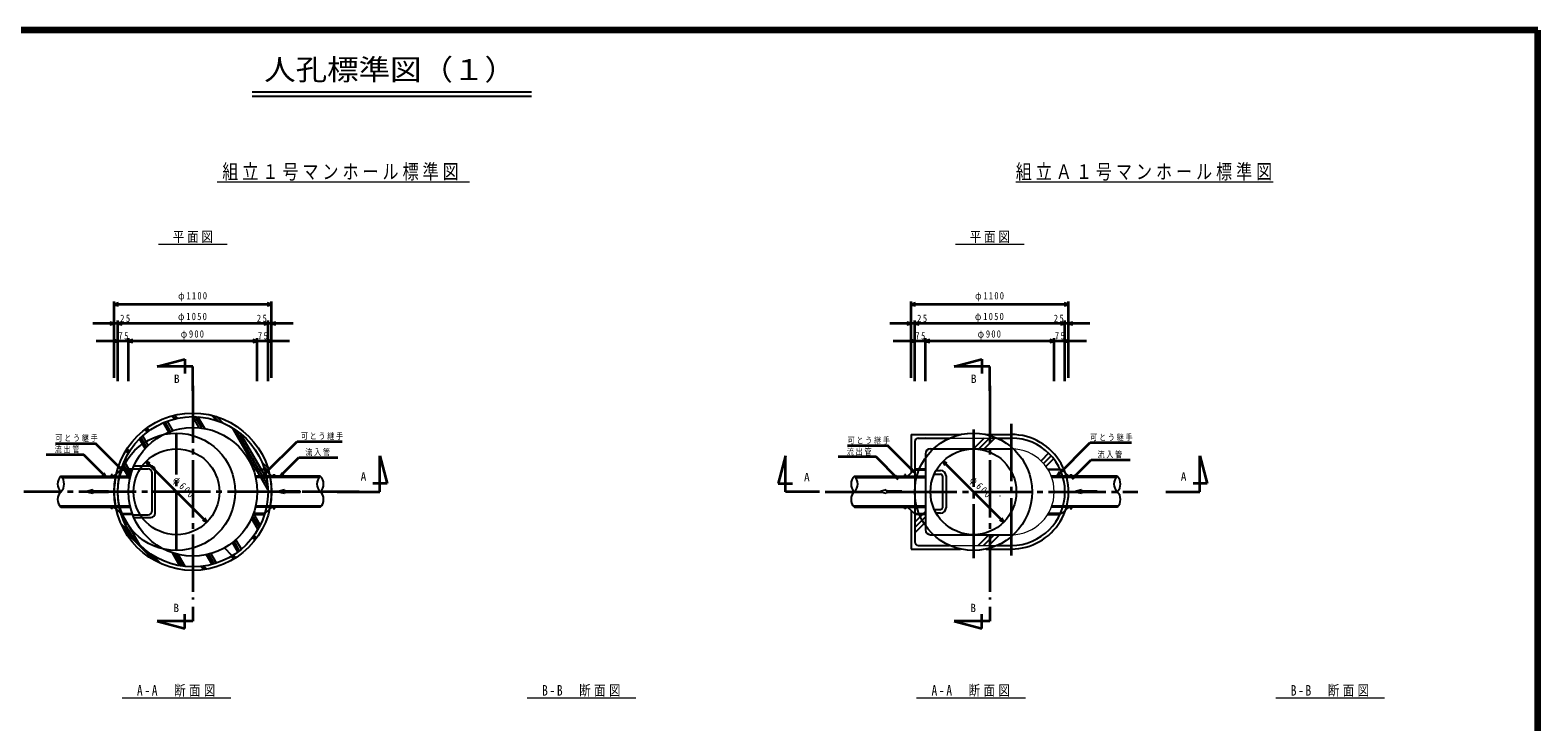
# Model space of a CAD drawing. Units: millimetres on the paper, scale 1:20. Extents: x 20 to 821, y 20 to 574.
# Drawn here: x 294 to 821, y 332 to 574 of the extents above; entities that cross this region are included whole.
import ezdxf
from ezdxf.enums import TextEntityAlignment as Align

# ---------------------------------------------------------------- set-up
doc = ezdxf.new("R2010")
doc.units = ezdxf.units.MM
doc.linetypes.add('USER1', pattern=[26, 20, -2, 2, -2])
for name, color, linetype, lineweight in [('中心線', 8, 'USER1', 35), ('寸法線・引出線', 7, 'Continuous', 35), ('断面', 7, 'Continuous', 35), ('枠', 7, 'Continuous', 30), ('構造図', 7, 'Continuous', 25), ('表題', 7, 'Continuous', 18)]:
    doc.layers.add(name, color=color, linetype=linetype, lineweight=lineweight)
doc.styles.add('ＭＳ ゴシック', font='')
doc.styles.get('ＭＳ ゴシック').set_extended_font_data('MS Gothic')

msp = doc.modelspace()

# ---------------------------------------------------------------- linework, layer by layer
at = {"layer": '中心線'}
for p, q in [((350.981, 449.767), (350.981, 375.058)), ((629.488, 449.767), (629.488, 375.058)), ((345.231, 392.73), (345.231, 432.73)), ((623.738, 434.426), (623.738, 389.556)), ((636.988, 436.48), (636.988, 388.98)), ((409.119, 412.73), (291.932, 412.73)), ((571.988, 412.73), (681.238, 412.73))]:
    msp.add_line(p, q, dxfattribs=at)
at = {"layer": '寸法線・引出線'}
for p, q in [((323.481, 452.513), (323.481, 479.185)), ((324.981, 478.585), (323.481, 478.185)), ((378.481, 478.185), (323.481, 478.185)), ((323.481, 478.185), (324.981, 477.785)), ((378.481, 478.185), (376.981, 478.585)), ((376.981, 477.785), (378.481, 478.185)), ((378.481, 452.513), (378.481, 479.185)), ((601.988, 452.513), (601.988, 479.185)), ((603.488, 478.585), (601.988, 478.185)), ((656.988, 478.185), (601.988, 478.185)), ((601.988, 478.185), (603.488, 477.785)), ((656.988, 478.185), (655.488, 478.585)), ((655.488, 477.785), (656.988, 478.185)), ((656.988, 452.513), (656.988, 479.185)), ((385.981, 471.513), (315.981, 471.513)), ((323.481, 471.513), (321.981, 471.913)), ((321.981, 471.113), (323.481, 471.513)), ((324.731, 451.402), (324.731, 472.513)), ((326.231, 471.913), (324.731, 471.513)), ((324.731, 471.513), (326.231, 471.113)), ((377.231, 471.513), (375.731, 471.913)), ((375.731, 471.113), (377.231, 471.513)), ((377.231, 451.402), (377.231, 472.513)), ((379.981, 471.913), (378.481, 471.513)), ((378.481, 471.513), (379.981, 471.113)), ((664.488, 471.513), (594.488, 471.513)), ((601.988, 471.513), (600.488, 471.913)), ((600.488, 471.113), (601.988, 471.513)), ((603.238, 451.402), (603.238, 472.513)), ((604.738, 471.913), (603.238, 471.513)), ((603.238, 471.513), (604.738, 471.113)), ((655.738, 471.513), (654.238, 471.913)), ((654.238, 471.113), (655.738, 471.513)), ((655.738, 451.402), (655.738, 472.513)), ((658.488, 471.913), (656.988, 471.513)), ((656.988, 471.513), (658.488, 471.113)), ((384.731, 465.402), (317.231, 465.402)), ((324.731, 465.402), (323.231, 465.802)), ((323.231, 465.002), (324.731, 465.402)), ((328.481, 451.402), (328.481, 466.402)), ((329.981, 465.802), (328.481, 465.402)), ((328.481, 465.402), (329.981, 465.002)), ((373.481, 465.402), (371.981, 465.802)), ((371.981, 465.002), (373.481, 465.402)), ((373.481, 451.402), (373.481, 466.402)), ((378.731, 465.802), (377.231, 465.402)), ((377.231, 465.402), (378.731, 465.002)), ((663.238, 465.402), (595.738, 465.402)), ((603.238, 465.402), (601.738, 465.802)), ((601.738, 465.002), (603.238, 465.402)), ((606.988, 451.402), (606.988, 466.402)), ((608.488, 465.802), (606.988, 465.402)), ((606.988, 465.402), (608.488, 465.002)), ((651.988, 465.402), (650.488, 465.802)), ((650.488, 465.002), (651.988, 465.402)), ((651.988, 451.402), (651.988, 466.402)), ((657.238, 465.802), (655.738, 465.402)), ((655.738, 465.402), (657.238, 465.002)), ((302.941, 429.635), (316.933, 429.635)), ((326.32, 420.248), (316.933, 429.635)), ((376.257, 419.207), (387.385, 430.334)), ((387.385, 430.334), (403.103, 430.334)), ((579.781, 428.843), (593.773, 428.843)), ((603.16, 419.457), (593.773, 428.843)), ((653.098, 418.415), (664.578, 429.896)), ((664.578, 429.896), (678.978, 429.896)), ((312.88, 425.68), (299.672, 425.68)), ((320.595, 417.965), (312.88, 425.68)), ((355.837, 402.124), (334.624, 423.337)), ((335.968, 422.559), (334.624, 423.337)), ((334.624, 423.337), (335.402, 421.993)), ((381.421, 418.092), (388.041, 424.711)), ((388.041, 424.711), (401.682, 424.711)), ((589.72, 424.889), (576.513, 424.889)), ((597.435, 417.174), (589.72, 424.889)), ((634.344, 402.124), (613.131, 423.337)), ((614.474, 422.559), (613.131, 423.337)), ((613.131, 423.337), (613.909, 421.993)), ((658.261, 417.3), (664.881, 423.92)), ((664.881, 423.92), (678.522, 423.92)), ((319.358, 418.849), (320.595, 417.965)), ((320.595, 417.965), (319.711, 419.203)), ((326.32, 420.248), (325.082, 421.132)), ((326.32, 420.248), (325.436, 421.485)), ((377.141, 420.444), (376.257, 419.207)), ((376.257, 419.207), (377.495, 420.091)), ((382.305, 419.329), (381.421, 418.092)), ((381.421, 418.092), (382.659, 418.975)), ((596.198, 418.058), (597.435, 417.174)), ((597.435, 417.174), (596.552, 418.411)), ((603.16, 419.457), (601.923, 420.34)), ((603.16, 419.457), (602.276, 420.694)), ((653.981, 419.653), (653.098, 418.415)), ((653.098, 418.415), (654.335, 419.299)), ((659.145, 418.538), (658.261, 417.3)), ((658.261, 417.3), (659.499, 418.184)), ((354.494, 402.901), (355.837, 402.124)), ((355.837, 402.124), (355.059, 403.467)), ((633.001, 402.901), (634.344, 402.124)), ((634.344, 402.124), (633.566, 403.467))]:
    msp.add_line(p, q, dxfattribs=at)
at = {"layer": '断面'}
for p, q in [((338.481, 456.501), (348.14, 459.089)), ((348.14, 459.089), (348.14, 454.089)), ((616.988, 456.501), (626.647, 459.089)), ((626.647, 459.089), (626.647, 454.089)), ((350.981, 456.501), (338.481, 456.501)), ((350.981, 448.042), (350.981, 456.501)), ((629.488, 456.501), (616.988, 456.501)), ((629.488, 448.042), (629.488, 456.501)), ((416.289, 412.73), (416.289, 425.23)), ((416.289, 425.23), (418.877, 415.571)), ((558.062, 425.23), (555.473, 415.571)), ((558.062, 412.73), (558.062, 425.23)), ((702.9, 412.73), (702.9, 425.23)), ((702.9, 425.23), (705.488, 415.571)), ((401.423, 412.73), (416.289, 412.73)), ((418.877, 415.571), (413.877, 415.571)), ((555.473, 415.571), (560.473, 415.571)), ((570.018, 412.73), (558.062, 412.73)), ((690.944, 412.73), (702.9, 412.73)), ((705.488, 415.571), (700.488, 415.571)), ((348.14, 364.97), (348.14, 369.97)), ((350.981, 372.51), (350.981, 367.558)), ((626.647, 364.97), (626.647, 369.97)), ((629.488, 372.51), (629.488, 367.558)), ((350.981, 367.558), (338.481, 367.558)), ((338.481, 367.558), (348.14, 364.97)), ((629.488, 367.558), (616.988, 367.558)), ((616.988, 367.558), (626.647, 364.97))]:
    msp.add_line(p, q, dxfattribs=at)
at = {"layer": '枠', "lineweight": 140}
for p, q in [((821, 574), (20, 574)), ((821, 20), (821, 574))]:
    msp.add_line(p, q, dxfattribs=at)
at = {"layer": '構造図'}
for p, q in [((469.281, 552.366), (371.719, 552.366)), ((469.281, 550.866), (371.719, 550.866)), ((343.984, 434.115), (342.074, 437.423)), ((344.568, 438.185), (343.547, 439.206)), ((344.933, 438.274), (343.903, 439.304)), ((345.592, 438.421), (344.547, 439.467)), ((353.21, 435.12), (350.981, 438.98)), ((354.069, 435.017), (351.788, 438.968)), ((355.108, 434.848), (352.757, 438.92)), ((359.252, 437.643), (357.433, 439.463)), ((359.948, 437.401), (358.04, 439.309)), ((361.281, 436.875), (359.175, 438.981)), ((335.408, 428.97), (333.485, 432.3)), ((335.032, 433.579), (334.14, 434.471)), ((335.29, 433.775), (334.397, 434.667)), ((335.757, 434.115), (334.861, 435.01)), ((342.546, 433.589), (340.655, 436.864)), ((343.2, 433.842), (341.302, 437.131)), ((377.218, 413.535), (364.797, 435.05)), ((377.125, 415.082), (366.09, 434.196)), ((376.849, 417.192), (367.779, 432.901)), ((601.988, 432.73), (601.988, 419.308)), ((601.988, 432.73), (619.238, 432.73)), ((628.238, 432.73), (636.988, 432.73)), ((328.383, 426.086), (327.471, 426.998)), ((328.553, 426.37), (327.644, 427.279)), ((328.862, 426.867), (327.958, 427.771)), ((334.315, 427.846), (332.36, 431.232)), ((334.81, 428.375), (332.871, 431.733)), ((603.238, 430.23), (603.238, 395.23)), ((604.488, 431.48), (615.45, 431.48)), ((608.709, 427.73), (636.988, 427.73)), ((627.554, 431.48), (623.804, 427.73)), ((629.392, 431.48), (625.642, 427.73)), ((631.231, 431.48), (627.481, 427.73)), ((632.025, 431.48), (636.988, 431.48)), ((328.925, 417.181), (326.313, 421.706)), ((329.15, 418.178), (326.632, 422.539)), ((329.455, 419.28), (327.032, 423.478)), ((330.365, 421.744), (336.306, 421.744)), ((377.232, 420.924), (375.125, 423.03)), ((377.559, 419.79), (375.652, 421.698)), ((606.988, 426.009), (606.988, 399.451)), ((650.029, 426.201), (647.377, 423.549)), ((650.932, 425.265), (648.275, 422.609)), ((651.77, 424.265), (649.093, 421.588)), ((304.848, 418.13), (329.138, 418.13)), ((305.216, 417.73), (329.043, 417.73)), ((322.87, 418.63), (322.37, 418.63)), ((322.37, 418.63), (322.37, 418.13)), ((322.87, 418.13), (322.87, 418.63)), ((323.37, 418.13), (325.87, 420.38)), ((325.87, 420.38), (329.821, 420.38)), ((329.913, 420.63), (325.948, 420.63)), ((329.947, 420.744), (335.306, 420.744)), ((336.806, 406.216), (336.806, 419.244)), ((337.806, 405.216), (337.806, 420.244)), ((372.048, 420.63), (376.014, 420.63)), ((376.091, 420.38), (372.141, 420.38)), ((395.494, 418.13), (372.823, 418.13)), ((395.127, 417.73), (372.918, 417.73)), ((378.591, 418.13), (376.091, 420.38)), ((379.091, 418.13), (379.091, 418.63)), ((379.091, 418.63), (379.591, 418.63)), ((379.591, 418.63), (379.591, 418.13)), ((582.157, 418.13), (606.988, 418.13)), ((582.525, 417.73), (606.988, 417.73)), ((600.179, 418.63), (599.679, 418.63)), ((599.679, 418.63), (599.679, 418.13)), ((600.179, 418.13), (600.179, 418.63)), ((600.679, 418.13), (603.179, 420.38)), ((603.179, 420.38), (606.988, 420.38)), ((606.988, 420.63), (603.257, 420.63)), ((610.079, 418.93), (612.302, 418.93)), ((610.718, 420.18), (612.302, 420.18)), ((612.927, 418.305), (612.927, 407.155)), ((614.177, 418.305), (614.177, 407.155)), ((649.739, 420.63), (653.992, 420.63)), ((654.598, 420.38), (649.89, 420.38)), ((674.001, 418.13), (650.982, 418.13)), ((673.634, 417.73), (651.13, 417.73)), ((657.098, 418.13), (654.598, 420.38)), ((657.598, 418.13), (657.598, 418.63)), ((657.598, 418.63), (658.098, 418.63)), ((658.098, 418.63), (658.098, 418.13)), ((315.981, 413.355), (313.481, 412.73)), ((315.981, 412.105), (313.481, 412.73)), ((315.981, 413.355), (315.981, 412.93)), ((321.481, 412.93), (315.981, 412.93)), ((321.481, 412.53), (315.981, 412.53)), ((315.981, 412.53), (315.981, 412.105)), ((321.481, 412.53), (321.481, 412.93)), ((382.981, 413.356), (380.481, 412.731)), ((382.981, 412.106), (380.481, 412.731)), ((382.981, 413.356), (382.981, 412.93)), ((388.483, 412.93), (382.981, 412.93)), ((388.483, 412.53), (382.981, 412.53)), ((382.981, 412.53), (382.981, 412.106)), ((388.483, 412.53), (388.483, 412.93)), ((593.29, 413.355), (590.79, 412.73)), ((593.29, 412.105), (590.79, 412.73)), ((593.29, 413.355), (593.29, 412.93)), ((598.79, 412.93), (593.29, 412.93)), ((598.79, 412.53), (593.29, 412.53)), ((593.29, 412.53), (593.29, 412.105)), ((598.79, 412.53), (598.79, 412.93)), ((632.987, 411.321), (632.987, 411.23)), ((661.488, 413.356), (658.988, 412.731)), ((661.488, 412.106), (658.988, 412.731)), ((661.488, 413.356), (661.488, 412.93)), ((666.99, 412.93), (661.488, 412.93)), ((666.99, 412.53), (661.488, 412.53)), ((661.488, 412.53), (661.488, 412.106)), ((666.99, 412.53), (666.99, 412.93)), ((329.043, 407.73), (304.481, 407.73)), ((304.848, 407.33), (329.138, 407.33)), ((322.37, 406.83), (322.37, 407.33)), ((322.87, 406.83), (322.37, 406.83)), ((322.87, 407.33), (322.87, 406.83)), ((323.37, 407.33), (325.87, 405.08)), ((332.389, 394.199), (325.636, 405.895)), ((395.494, 407.33), (372.823, 407.33)), ((395.862, 407.73), (372.918, 407.73)), ((378.591, 407.33), (376.091, 405.08)), ((379.091, 407.33), (379.091, 406.83)), ((379.091, 406.83), (379.591, 406.83)), ((379.591, 406.83), (379.591, 407.33)), ((606.988, 407.73), (581.79, 407.73)), ((582.157, 407.33), (606.988, 407.33)), ((599.679, 406.83), (599.679, 407.33)), ((600.179, 406.83), (599.679, 406.83)), ((600.179, 407.33), (600.179, 406.83)), ((600.679, 407.33), (603.179, 405.08)), ((601.988, 406.153), (601.988, 392.73)), ((606.988, 405.839), (603.238, 402.089)), ((610.079, 406.53), (612.302, 406.53)), ((674.001, 407.33), (650.982, 407.33)), ((674.369, 407.73), (651.13, 407.73)), ((657.098, 407.33), (654.598, 405.08)), ((657.598, 407.33), (657.598, 406.83)), ((657.598, 406.83), (658.098, 406.83)), ((658.098, 406.83), (658.098, 407.33)), ((328.882, 398.563), (325.825, 401.62)), ((325.87, 405.08), (329.821, 405.08)), ((329.913, 404.83), (325.948, 404.83)), ((329.249, 398.007), (327.364, 401.272)), ((329.947, 404.716), (335.306, 404.716)), ((330.365, 403.716), (336.306, 403.716)), ((373.714, 399.605), (371.485, 403.466)), ((374.107, 400.31), (371.826, 404.261)), ((372.048, 404.83), (376.014, 404.83)), ((376.091, 405.08), (372.14, 405.08)), ((374.55, 401.174), (372.199, 405.245)), ((603.179, 405.08), (606.988, 405.08)), ((606.988, 404.001), (603.238, 400.251)), ((606.988, 402.162), (603.238, 398.412)), ((606.988, 404.83), (603.257, 404.83)), ((612.302, 405.28), (610.718, 405.28)), ((649.739, 404.83), (653.992, 404.83)), ((654.598, 405.08), (649.89, 405.08)), ((331.476, 395.163), (326.568, 400.07)), ((337.323, 388.861), (327.112, 399.073)), ((367.272, 392.148), (365.374, 395.436)), ((367.912, 392.671), (366.002, 395.979)), ((372.721, 395.89), (371.83, 396.781)), ((372.918, 396.147), (372.025, 397.04)), ((373.261, 396.611), (372.365, 397.506)), ((608.709, 397.73), (636.988, 397.73)), ((629.159, 397.73), (625.409, 393.98)), ((630.998, 397.73), (627.248, 393.98)), ((632.836, 397.73), (629.086, 393.98)), ((338.321, 388.318), (333.413, 393.225)), ((339.871, 387.574), (336.814, 390.631)), ((346.42, 386.879), (343.808, 391.404)), ((347.301, 386.739), (344.783, 391.101)), ((348.314, 386.616), (345.89, 390.814)), ((357.694, 387.353), (355.739, 390.739)), ((358.383, 387.545), (356.444, 390.903)), ((359.181, 387.794), (357.258, 391.124)), ((364.753, 390.383), (362.014, 393.121)), ((365.248, 389.221), (364.337, 390.132)), ((365.529, 389.394), (364.621, 390.302)), ((366.719, 391.721), (364.828, 394.996)), ((366.022, 389.708), (365.117, 390.612)), ((601.988, 392.73), (619.238, 392.73)), ((604.488, 393.98), (615.45, 393.98)), ((628.238, 392.73), (636.988, 392.73)), ((632.025, 393.98), (636.988, 393.98)), ((354.826, 385.5), (353.705, 386.622)), ((355.221, 385.559), (354.113, 386.668)), ((355.911, 385.676), (354.824, 386.763))]:
    msp.add_line(p, q, dxfattribs=at)
at = {"layer": '構造図', "lineweight": 13}
for p, q in [((610.459, 431.48), (636.988, 431.48)), ((610.459, 393.98), (636.988, 393.98))]:
    msp.add_line(p, q, dxfattribs=at)
at = {"layer": '構造図'}
for centre, radius in [((350.981, 412.73), 27.5), ((350.981, 412.73), 26.25), ((345.231, 412.73), 20.5), ((350.981, 412.73), 22.5), ((623.738, 412.73), 20.5), ((345.231, 412.73), 15), ((623.738, 412.73), 15)]:
    msp.add_circle(centre, radius, dxfattribs=at)
for centre, radius, start, end in [((636.988, 412.73), 20, 328.83529, 90), ((604.488, 430.23), 1.25, 90, 180), ((608.709, 426.009), 1.721, 90, 180), ((696.988, 412.73), 91.75, 168.16217, 168.20798), ((636.988, 412.73), 18.75, 270, 90), ((336.306, 420.244), 1.5, 0, 90), ((307.386, 415.43), 3.705, 133.2276, 226.7724), ((302.31, 415.43), 3.705, 313.2276, 46.77242), ((350.981, 412.73), 27.5, 167.13921, 192.86072), ((335.306, 419.244), 1.5, 0, 90), ((350.981, 412.73), 27.5, 347.1405, 12.8596), ((398.032, 415.43), 3.705, 133.2276, 226.7724), ((392.956, 415.43), 3.705, 313.2276, 46.77242), ((584.695, 415.43), 3.705, 133.2276, 226.7724), ((579.619, 415.43), 3.705, 313.2276, 46.77242), ((612.302, 418.305), 1.875, 0, 90), ((612.302, 418.305), 0.625, 0, 90), ((676.539, 415.43), 3.705, 133.2276, 226.7724), ((671.463, 415.43), 3.705, 313.2276, 46.77242), ((307.386, 410.03), 3.705, 133.2276, 226.7724), ((392.956, 410.03), 3.705, 313.2276, 46.77242), ((584.695, 410.03), 3.705, 133.2276, 226.7724), ((671.463, 410.03), 3.705, 313.2276, 46.77242), ((335.306, 406.216), 1.5, 270, 0), ((612.302, 407.155), 0.625, 270, 0), ((612.302, 407.155), 1.875, 270, 0), ((336.306, 405.216), 1.5, 270, 0), ((636.988, 412.73), 20, 270, 328.83529), ((604.488, 395.23), 1.25, 180, 270), ((608.709, 399.451), 1.721, 180, 270)]:
    msp.add_arc(centre, radius, start, end, dxfattribs=at)
at = {"layer": '構造図', "lineweight": 13}
msp.add_arc((636.988, 412.73), 15, 270, 90, dxfattribs=at)
at = {"layer": '表題'}
for p, q in [((447.645, 520.945), (359.409, 520.945)), ((728.491, 520.945), (638.593, 520.945)), ((362.981, 499.083), (338.981, 499.083)), ((641.488, 499.083), (617.488, 499.083)), ((364.231, 340.573), (326.231, 340.573)), ((505.811, 340.573), (467.811, 340.573)), ((641.907, 340.573), (603.907, 340.573)), ((767.435, 340.573), (729.435, 340.573))]:
    msp.add_line(p, q, dxfattribs=at)

# ---------------------------------------------------------------- texts
at = {"layer": '寸法線・引出線', "attachment_point": 7, "style": 'ＭＳ ゴシック'}
for s, insert, char_height in [('\\T1.3;\\W0.8;φ1100', (345.846, 479.243), 2.566), ('\\T1.3;\\W0.8;φ1100', (624.353, 479.243), 2.566), ('\\T1.36;\\W0.8;\\~\\~\\~25', (319.606, 472.013), 2.566), ('\\T1.3;\\W0.8;φ1050', (345.781, 472.013), 2.566), ('\\T1.36;\\W0.8;25\\~\\~\\~', (373.356, 472.013), 2.566), ('\\T1.36;\\W0.8;\\~\\~\\~25', (598.113, 472.013), 2.566), ('\\T1.3;\\W0.8;φ1050', (624.288, 472.013), 2.566), ('\\T1.36;\\W0.8;25\\~\\~\\~', (651.863, 472.013), 2.566), ('\\T1.29;\\W0.8;φ900', (346.731, 465.902), 2.566), ('\\T1.29;\\W0.8;φ900', (625.238, 465.902), 2.566), ('\\T1.36;\\W0.8;75', (324.956, 465.902), 2.566), ('\\T1.36;\\W0.8;75', (373.706, 465.902), 2.566), ('\\T1.36;\\W0.8;75', (603.463, 465.902), 2.566), ('\\T1.36;\\W0.8;75', (652.213, 465.902), 2.566), ('\\T1.25;\\W0.8;可とう継手', (302.941, 430.135), 2.199), ('\\T1.25;\\W0.8;可とう継手', (388.703, 430.834), 2.199), ('\\T1.25;\\W0.8;可とう継手', (579.781, 429.343), 2.199), ('\\T1.25;\\W0.8;可とう継手', (664.578, 430.396), 2.199), ('\\T1.25;\\W0.8;流出管', (302.672, 426.18), 2.199), ('\\T1.25;\\W0.8;流入管', (390.282, 425.211), 2.199), ('\\T1.25;\\W0.8;流出管', (579.513, 425.389), 2.199), ('\\T1.25;\\W0.8;流入管', (667.122, 424.42), 2.199)]:
    msp.add_mtext(s, dxfattribs=dict(at, insert=insert, char_height=char_height))
at = {"layer": '寸法線・引出線', "char_height": 2.566, "attachment_point": 7, "rotation": 315, "style": 'ＭＳ ゴシック'}
for insert in [(343.286, 416.089), (621.793, 416.089)]:
    msp.add_mtext('\\T1.4;\\W0.8;φ600', dxfattribs=dict(at, insert=insert))
at = {"layer": '断面', "style": 'ＭＳ ゴシック'}
for s, p in [('B', (344.357, 449.866)), ('B', (622.864, 449.866)), ('A', (409.592, 415.688)), ('A', (564.543, 415.483)), ('A', (696.204, 415.688)), ('B', (344.152, 369.79)), ('B', (622.659, 369.79))]:
    msp.add_text(s, height=2.933, dxfattribs=at).set_placement(p, align=Align.BOTTOM_LEFT)
at = {"layer": '構造図', "style": 'ＭＳ ゴシック', "width": 1.1}
msp.add_text('人孔標準図（１）', height=7.331, dxfattribs=at).set_placement((375.886, 554.356), align=Align.BOTTOM_LEFT)
at = {"layer": '表題', "attachment_point": 7, "style": 'ＭＳ ゴシック'}
for s, insert, char_height in [('\\T1.25;\\W0.8;\u3000組立１号マンホール標準図\u3000', (354.259, 521.445), 5.132), ('\\T1.25;\\W0.8;組立Ａ１号マンホール標準図\u3000', (638.559, 521.445), 5.132), ('\\T1.25;\\W0.8;\u3000平面図\u3000', (338.981, 499.583), 3.666), ('\\T1.25;\\W0.8;\u3000平面図\u3000', (617.488, 499.583), 3.666), ('\\T1.3;\\W0.8;\u3000A-A\u3000断面図\u3000', (326.231, 341.073), 3.666), ('\\T1.3;\\W0.8;\u3000B-B\u3000断面図\u3000', (467.811, 341.073), 3.666), ('\\T1.3;\\W0.8;\u3000A-A\u3000断面図\u3000', (603.907, 341.073), 3.666), ('\\T1.3;\\W0.8;\u3000B-B\u3000断面図\u3000', (729.435, 341.073), 3.666)]:
    msp.add_mtext(s, dxfattribs=dict(at, insert=insert, char_height=char_height))

doc.saveas('drawing.dxf')
